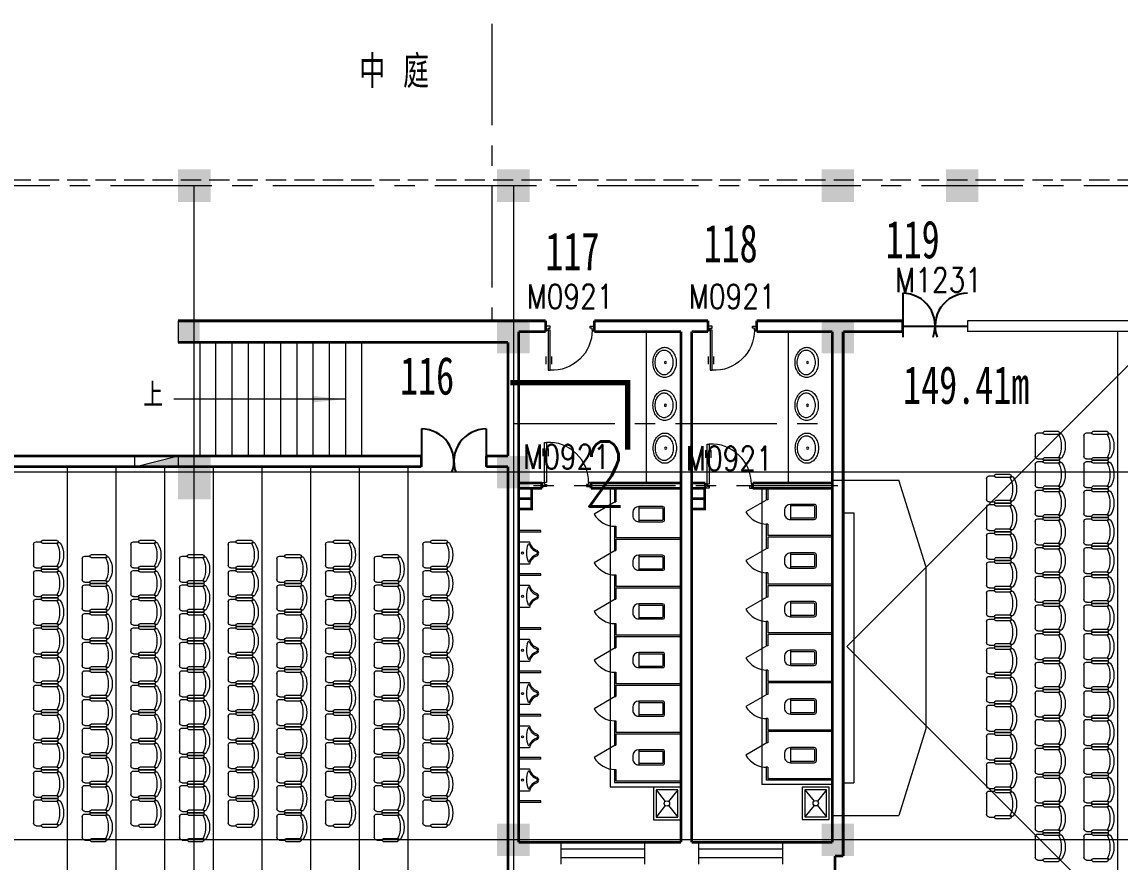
# Model space of a CAD drawing. Extents: x 2719331 to 3465925, y -270324 to -167476.
# Drawn here: x 2770897 to 2791204, y -233979 to -218437 of the extents above; entities that cross this region are included whole.
import ezdxf
from ezdxf.enums import TextEntityAlignment as Align

# ---------------------------------------------------------------- set-up
doc = ezdxf.new("R2010")
doc.units = 0
doc.header["$LTSCALE"] = 1500
doc.header["$MEASUREMENT"] = 0
doc.linetypes.add('CENTER', pattern=[2, 1.25, -0.25, 0.25, -0.25])
doc.linetypes.add('DASH', pattern=[0.35, 0.25, -0.1])
doc.layers.get('0').update_dxf_attribs({"linetype": 'CONTINUOUS', "lineweight": 0})
for name, color, linetype, lineweight in [('AXIS', 7, 'CONTINUOUS', 5), ('COLUMN', 7, 'CONTINUOUS', 5), ('DOTE', 7, 'CENTER', 5), ('LVTRY', 7, 'CONTINUOUS', 5), ('LVTRY_WINDOW', 7, 'CONTINUOUS', 5), ('P-S-TEXT', 7, 'CONTINUOUS', 5), ('PUB_DIM', 250, 'CONTINUOUS', 5), ('PUB_TEXT', 7, 'CONTINUOUS', 5), ('STAIR', 7, 'CONTINUOUS', 5), ('U型玻璃', 7, 'CONTINUOUS', 5), ('WALL', 7, 'CONTINUOUS', 5), ('WINDOW', 7, 'CONTINUOUS', 5), ('WINDOW_TEXT', 7, 'CONTINUOUS', 5), ('我的', 7, 'CONTINUOUS', 5), ('消火栓', 7, 'CONTINUOUS', 5), ('虚线', 7, 'DASH', 5), ('防火卷帘名称', 7, 'CONTINUOUS', 5)]:
    doc.layers.add(name, color=color, linetype=linetype, lineweight=lineweight)
doc.layers.add('地面', color=250, linetype='CONTINUOUS')
doc.styles.add('_SIMPLEX', font='SIMPLEX.shx', dxfattribs={"width": 0.6})
doc.styles.add('H1', font='romans.shx', dxfattribs={"width": 1.2, "bigfont": 'hztxt.shx'})
doc.styles.add('HZ4', font='SimSun.ttf', dxfattribs={"width": 0.7, "height": 700})
doc.styles.add('SIMPLEX', font='SIMPLEX.SHX', dxfattribs={"width": 0.6})
doc.styles.get("Standard").update_dxf_attribs({"font": 'SIMHEI.TTF', "height": 1.2})

# ---------------------------------------------------------------- blocks, each defined once
blk = doc.blocks.new('_ARROW')
blk.add_solid([(0, 0), (-1, 0.1), (-1, -0.1)])
blk = doc.blocks.new('_FZH')
blk.add_solid([(0.5, -0.5), (-0.5, -0.5), (0.5, 0.5), (-0.5, 0.5)])
blk = doc.blocks.new('M_C32CXI')
for p, q in [((-188, 275), (87, 275)), ((87, 225), (-188, 225)), ((212, 250), (112, 250)), ((262, 200), (262, -200)), ((-188, -225), (87, -225)), ((87, -275), (-188, -275)), ((212, -250), (112, -250))]:
    blk.add_line(p, q)
for centre, radius, start, end in [((111, 0), 426, 148.1092, 211.8908), ((-227, 210), 28.1, 338.7607, 148.1092), ((-188, 250), 25, 90, 270), ((87, 250), 25, 270, 90), ((212, 200), 50, 0, 90), ((314, 0), 552, 158.7607, 201.2393), ((-227, -210), 28.1, 211.8908, 21.2393), ((212, -200), 50, 270, 0), ((-188, -250), 25, 90, 270), ((87, -250), 25, 270, 90)]:
    blk.add_arc(centre, radius, start, end)
at = {"width": 0.8, "flags": 9}
for tag in ['XSIZE', 'YSIZE']:
    blk.add_attdef(tag, (0, 0), '', height=0.5, dxfattribs=at)
blk = doc.blocks.new('_LV6')
for p, q in [((-140, -340), (-140, -780)), ((-110, -340), (-110, -770)), ((100, -300), (-100, -300)), ((100, -330), (-100, -330)), ((110, -770), (110, -340)), ((140, -780), (140, -340)), ((140, -770), (-140, -770)), ((-30, -890), (30, -890))]:
    blk.add_line(p, q)
for centre, radius, start, end in [((-100, -340), 40, 90, 180), ((-100, -340), 10, 90, 180), ((100, -340), 40, 0, 90), ((100, -340), 10, 0, 90), ((-30, -780), 110, 180, 270), ((30, -780), 110, 270, 0)]:
    blk.add_arc(centre, radius, start, end)
blk = doc.blocks.new('_DBLK')
blk.add_line((-0.5, 0), (0, -0.866))
blk.add_arc((-0.5, 0), 1, 300, 0)
at = {"layer": 'WINDOW_TEXT', "style": 'SIMPLEX', "flags": 9}
blk.add_attdef('A', text='', height=1, dxfattribs=at).set_placement((0, 1.5), align=Align.MIDDLE)
blk = doc.blocks.new('_GCBLK')
at = {"linetype": 'DASH'}
for p, q in [((-0.5, -0.5), (-0.5, 0.5)), ((0.5, -0.5), (0.5, 0.5)), ((-0.5, 0.2), (0.5, 0.2)), ((-0.5, -0.2), (0.5, -0.2))]:
    blk.add_line(p, q, dxfattribs=at)
at = {"layer": 'WINDOW_TEXT', "style": 'SIMPLEX', "flags": 9}
blk.add_attdef('A', text='', height=1, dxfattribs=at).set_placement((0, 1.5), align=Align.MIDDLE)
blk = doc.blocks.new('_LV3')
for points in [[(280, -265, 0.12431), (260, -186, 0.105707), (198, -113, 0.086941), (110, -67, 0.077137), (0, -50, 0.077137), (-110, -67, 0.086941), (-198, -113, 0.105707), (-260, -186, 0.12431), (-280, -265, 0.12431), (-260, -344, 0.105707), (-198, -417, 0.086941), (-110, -463, 0.077137), (0, -480, 0.077137), (110, -463, 0.086941), (198, -417, 0.105707), (260, -344, 0.12431)], [(230, -275, 0.12431), (216, -220, 0.105707), (168, -163, 0.086941), (95, -125, 0.077137), (0, -110, 0.077137), (-95, -125, 0.086941), (-168, -163, 0.105707), (-216, -220, 0.12431), (-230, -275, 0.12431), (-216, -330, 0.105707), (-168, -387, 0.086941), (-95, -425, 0.077137), (0, -440, 0.077137), (95, -425, 0.086941), (168, -387, 0.105707), (216, -330, 0.12431)]]:
    blk.add_lwpolyline(points, format="xyb", close=True)
blk.add_circle((0, -250), 20)
blk = doc.blocks.new('_LV8')
for p, q in [((-205, 0), (205, 0)), ((-205, -191), (-205, 0)), ((205, 0), (205, -191))]:
    blk.add_line(p, q)
blk.add_circle((0, -60), 20)
for centre, radius, start, end in [((-243, -391), 203, 19.2639, 79.2894), ((-152, -175), 10, 114.1084, 248.1394), ((5, -526), 395, 66.6675, 114.1084), ((-243, -401), 233, 19.2639, 68.1394), ((243, -401), 233, 110.4941, 160.7361), ((243, -391), 203, 100.7106, 160.7361), ((158, -173), 10, 290.4941, 66.6675), ((0, -306), 54, 199.2639, 269.7777), ((0, -316), 24, 199.2639, 269.4998), ((0, -306), 54, 270.2223, 340.7361), ((0, -316), 24, 270.5002, 340.7361)]:
    blk.add_arc(centre, radius, start, end)
blk = doc.blocks.new('A$C68C06AB7')
at = {"layer": '消火栓'}
blk.add_hatch(color=256, dxfattribs=at).paths.add_polyline_path([(800, 200), (0, 200), (800, 0)])
blk.add_line((0, 200), (800, 0), dxfattribs=at)
blk.add_lwpolyline([(0, 200), (0, 0), (800, 0), (800, 200)], close=True, dxfattribs=at)
blk = doc.blocks.new('M_A23MCU')
for p, q in [((-0.454, 0.081), (-0.454, 0.905)), ((-0.454, 0.905), (-0.413, 0.905)), ((-0.413, 0.905), (-0.413, 0.081)), ((-0.489, 0.782), (-0.489, 0.624)), ((-0.378, 0.782), (-0.378, 0.624)), ((-0.495, -0.002), (-0.495, 0.081)), ((-0.495, 0.081), (-0.454, 0.081)), ((-0.413, 0.081), (-0.454, 0.081)), ((-0.454, 0.081), (-0.454, 0.039)), ((-0.454, 0.039), (-0.413, 0.039)), ((-0.413, 0.039), (-0.413, -0.002)), ((0.412, 0.039), (0.412, -0.002)), ((0.453, 0.039), (0.412, 0.039)), ((0.453, 0.081), (0.453, 0.039)), ((0.494, 0.081), (0.453, 0.081)), ((0.494, -0.002), (0.494, 0.081)), ((-0.413, -0.002), (-0.495, -0.002)), ((-0.495, -0.002), (-0.495, -0.002)), ((0.412, -0.002), (0.494, -0.002)), ((0.494, -0.002), (0.494, -0.002))]:
    blk.add_line(p, q)
blk.add_arc((-0.372, 0.082), 0.825, 359.9283, 92.866)
blk = doc.blocks.new('_LV12')
for p, q in [((-250, -50), (-39, -219)), ((39, -219), (250, -50)), ((-250, -450), (-39, -281)), ((39, -281), (250, -450))]:
    blk.add_line(p, q)
for points in [[(300, -500), (300, 0), (-300, 0), (-300, -500)], [(250, -450), (250, -50), (-250, -50), (-250, -450)]]:
    blk.add_lwpolyline(points, close=True)
blk.add_circle((0, -250), 50)

msp = doc.modelspace()

# ---------------------------------------------------------------- linework, layer by layer
at = {"lineweight": 25}
for p, q in [((2787184.4, -223457.3), (2787184.4, -224266.3)), ((2778284, -225966.3), (2778284, -226666.3)), ((2779484, -225966.3), (2779484, -226666.3))]:
    msp.add_line(p, q, dxfattribs=at)
for centre, start, end in [((2787184.4, -224057.3), 339.61625, 90), ((2788384.4, -224057.3), 90, 200.38375), ((2778284, -226566.3), 340.52835, 90), ((2779484, -226566.3), 90, 199.47165)]:
    msp.add_arc(centre, 600, start, end, dxfattribs=at)
at = {"layer": 'AXIS', "lineweight": 0, "const_width": 100}
msp.add_lwpolyline([(2782099.2, -226348.8), (2782099.2, -225111.4), (2779927.6, -225111.4)], dxfattribs=at)
at = {"layer": 'DOTE', "lineweight": 0}
for p, q in [((2779584.1, -176471.8), (2779584, -223966.3)), ((2825409.4, -221466.3), (2755051.3, -221466.3)), ((2779984, -225866.3), (2785984, -225866.3)), ((2785984.1, -227016.3), (2779984.1, -227016.3))]:
    msp.add_line(p, q, dxfattribs=at)
at = {"layer": 'LVTRY', "lineweight": 0}
for p, q in [((2782446.8, -226966.3), (2782446.8, -224166.3)), ((2785074.6, -226966.3), (2785074.6, -224166.3)), ((2786151.5, -229991.3), (2791976.5, -224166.3)), ((2791160.6, -235816.3), (2791160.6, -224166.3)), ((2771734, -226666.3), (2771734, -240716.6)), ((2772634, -226666.3), (2772634, -241300.6)), ((2773534, -226666.3), (2773534, -240716.6)), ((2774434, -226666.3), (2774434, -241300.6)), ((2775334, -226666.3), (2775334, -240716.6)), ((2776234, -226666.3), (2776234, -241300.6)), ((2777134, -226666.3), (2777134, -240716.6)), ((2778034, -226666.3), (2778034, -241300.6)), ((2781772.5, -227066.3), (2781772.5, -232587.1)), ((2781852.5, -227066.3), (2781852.5, -227317.1)), ((2781882.5, -227066.3), (2781882.5, -227317.1)), ((2784578.4, -227066.3), (2784578.4, -232546.3)), ((2784658.4, -227066.3), (2784658.4, -227276.3)), ((2784688.4, -227066.3), (2784688.4, -227276.3)), ((2781852.5, -227317.1), (2781882.5, -227317.1)), ((2784688.4, -227276.3), (2784658.4, -227276.3)), ((2780493.8, -227847.2), (2780093.8, -227847.2)), ((2780493.8, -227877.2), (2780493.8, -227847.2)), ((2781852.5, -227767.1), (2781882.5, -227767.1)), ((2781852.5, -227767.1), (2781852.5, -228217.1)), ((2781882.5, -227767.1), (2781882.5, -227977.1)), ((2784658.4, -227726.3), (2784658.4, -228176.3)), ((2784688.4, -227726.3), (2784658.4, -227726.3)), ((2784688.4, -227726.3), (2784688.4, -227936.3)), ((2780493.8, -227877.2), (2780093.8, -227877.2)), ((2781882.5, -227977.1), (2783082.5, -227977.1)), ((2781882.5, -228007.1), (2783082.5, -228007.1)), ((2781882.5, -228007.1), (2781882.5, -228217.1)), ((2785888.4, -227936.3), (2784688.4, -227936.3)), ((2784688.4, -227966.3), (2784688.4, -228176.3)), ((2785888.4, -227966.3), (2784688.4, -227966.3)), ((2781852.5, -228217.1), (2781882.5, -228217.1)), ((2784688.4, -228176.3), (2784658.4, -228176.3)), ((2780493.8, -228647.2), (2780093.8, -228647.2)), ((2780493.8, -228677.2), (2780493.8, -228647.2)), ((2784658.4, -228626.3), (2784658.4, -229076.3)), ((2784688.4, -228626.3), (2784658.4, -228626.3)), ((2784688.4, -228626.3), (2784688.4, -228836.3)), ((2780493.8, -228677.2), (2780093.8, -228677.2)), ((2781852.5, -228667.1), (2781852.5, -229117.1)), ((2781852.5, -228667.1), (2781882.5, -228667.1)), ((2781882.5, -228667.1), (2781882.5, -228877.1)), ((2785888.4, -228836.3), (2784688.4, -228836.3)), ((2784688.4, -228866.3), (2784688.4, -229076.3)), ((2785888.4, -228866.3), (2784688.4, -228866.3)), ((2781882.5, -228877.1), (2783082.5, -228877.1)), ((2781882.5, -228907.1), (2781882.5, -229117.1)), ((2781882.5, -228907.1), (2783082.5, -228907.1)), ((2781852.5, -229117.1), (2781882.5, -229117.1)), ((2784688.4, -229076.3), (2784658.4, -229076.3)), ((2780493.8, -229647.2), (2780093.8, -229647.2)), ((2780493.8, -229677.2), (2780093.8, -229677.2)), ((2780493.8, -229677.2), (2780493.8, -229647.2)), ((2781852.5, -229567.1), (2781882.5, -229567.1)), ((2781852.5, -229567.1), (2781852.5, -230017.1)), ((2781882.5, -229567.1), (2781882.5, -229777.1)), ((2784658.4, -229526.3), (2784658.4, -229976.3)), ((2784688.4, -229526.3), (2784658.4, -229526.3)), ((2784688.4, -229526.3), (2784688.4, -229736.3)), ((2781882.5, -229777.1), (2783082.5, -229777.1)), ((2781882.5, -229807.1), (2783082.5, -229807.1)), ((2781882.5, -229807.1), (2781882.5, -230017.1)), ((2785888.4, -229736.3), (2784688.4, -229736.3)), ((2784688.4, -229766.3), (2784688.4, -229976.3)), ((2785888.4, -229766.3), (2784688.4, -229766.3)), ((2781852.5, -230017.1), (2781882.5, -230017.1)), ((2784688.4, -229976.3), (2784658.4, -229976.3)), ((2786151.5, -229991.3), (2791976.5, -235816.3)), ((2780493.8, -230447.2), (2780093.8, -230447.2)), ((2780493.8, -230477.2), (2780093.8, -230477.2)), ((2780493.8, -230477.2), (2780493.8, -230447.2)), ((2781852.5, -230467.1), (2781882.5, -230467.1)), ((2781852.5, -230467.1), (2781852.5, -230917.1)), ((2781882.5, -230467.1), (2781882.5, -230677.1)), ((2784658.4, -230426.3), (2784658.4, -230876.3)), ((2784688.4, -230426.3), (2784658.4, -230426.3)), ((2784688.4, -230426.3), (2784688.4, -230636.3)), ((2781882.5, -230677.1), (2783082.5, -230677.1)), ((2785888.4, -230636.3), (2784688.4, -230636.3)), ((2784688.4, -230666.3), (2784688.4, -230876.3)), ((2785888.4, -230666.3), (2784688.4, -230666.3)), ((2781882.5, -230707.1), (2783082.5, -230707.1)), ((2781882.5, -230707.1), (2781882.5, -230917.1)), ((2784688.4, -230876.3), (2784658.4, -230876.3)), ((2781852.5, -230917.1), (2781882.5, -230917.1)), ((2780493.8, -231247.2), (2780093.8, -231247.2)), ((2780493.8, -231277.2), (2780093.8, -231277.2)), ((2780493.8, -231277.2), (2780493.8, -231247.2)), ((2781852.5, -231367.1), (2781882.5, -231367.1)), ((2781852.5, -231367.1), (2781852.5, -231817.1)), ((2781882.5, -231367.1), (2781882.5, -231577.1)), ((2784658.4, -231326.3), (2784658.4, -231776.3)), ((2784688.4, -231326.3), (2784658.4, -231326.3)), ((2784688.4, -231326.3), (2784688.4, -231536.3)), ((2781882.5, -231577.1), (2783082.5, -231577.1)), ((2781882.5, -231607.1), (2783082.5, -231607.1)), ((2781882.5, -231607.1), (2781882.5, -231817.1)), ((2785888.4, -231536.3), (2784688.4, -231536.3)), ((2784688.4, -231566.3), (2784688.4, -231776.3)), ((2785888.4, -231566.3), (2784688.4, -231566.3)), ((2781852.5, -231817.1), (2781882.5, -231817.1)), ((2784688.4, -231776.3), (2784658.4, -231776.3)), ((2780493.8, -232047.2), (2780093.8, -232047.2)), ((2780493.8, -232077.2), (2780093.8, -232077.2)), ((2780493.8, -232077.2), (2780493.8, -232047.2)), ((2781852.5, -232267.1), (2781882.5, -232267.1)), ((2781852.5, -232267.1), (2781852.5, -232507.1)), ((2781882.5, -232267.1), (2781882.5, -232477.1)), ((2784658.4, -232226.3), (2784658.4, -232466.3)), ((2784688.4, -232226.3), (2784658.4, -232226.3)), ((2784688.4, -232226.3), (2784688.4, -232436.3)), ((2781852.5, -232507.1), (2783082.5, -232507.1)), ((2781882.5, -232477.1), (2783082.5, -232477.1)), ((2785888.4, -232466.3), (2784658.4, -232466.3)), ((2785888.4, -232436.3), (2784688.4, -232436.3)), ((2781772.5, -232587.1), (2783082.5, -232587.1)), ((2785888.4, -232546.3), (2784578.4, -232546.3)), ((2780493.8, -232847.2), (2780093.8, -232847.2)), ((2780493.8, -232877.2), (2780093.8, -232877.2)), ((2780493.8, -232877.2), (2780493.8, -232847.2))]:
    msp.add_line(p, q, dxfattribs=at)
at = {"layer": 'LVTRY', "lineweight": 0, "const_width": 50}
msp.add_lwpolyline([(2780511.4, -227066.3), (2780084, -227066.3)], dxfattribs=at)
at = {"layer": 'PUB_DIM', "lineweight": 0}
msp.add_lwpolyline([(2776873.2, -225416.3), (2773706.3, -225416.3)], dxfattribs=at)
at = {"layer": 'STAIR', "lineweight": 0}
for p, q in [((2774184, -224366.3), (2774184, -226466.3)), ((2774484, -226466.3), (2774484, -224366.3)), ((2774784, -226466.3), (2774784, -224366.3)), ((2775084, -226466.3), (2775084, -224366.3)), ((2775384, -226466.3), (2775384, -224366.3)), ((2775684, -226466.3), (2775684, -224366.3)), ((2775984, -226466.3), (2775984, -224366.3)), ((2776284, -226466.3), (2776284, -224366.3)), ((2776584, -226466.3), (2776584, -224366.3)), ((2776884, -226466.3), (2776884, -224366.3)), ((2777184, -226466.3), (2777184, -224366.3))]:
    msp.add_line(p, q, dxfattribs=at)
at = {"layer": 'U型玻璃', "lineweight": 0}
for p, q in [((2788384.4, -223966.3), (2788384.4, -224166.3)), ((2792184, -223966.3), (2788384.4, -223966.3)), ((2792184, -224166.3), (2788384.4, -224166.3))]:
    msp.add_line(p, q, dxfattribs=at)
at = {"layer": 'WALL', "lineweight": 0}
for p, q in [((2773784, -223966.3), (2773784, -224366.3)), ((2785884.1, -226916.3), (2787113.9, -226916.3)), ((2787613.9, -228502.9), (2787113.9, -226916.3)), ((2786084.1, -227516.3), (2786284.1, -227516.3)), ((2786284.1, -227516.3), (2786284.1, -232516.3)), ((2787613.9, -228502.9), (2787613.9, -231516.3)), ((2787613.9, -231516.3), (2787113.9, -233116.3)), ((2786084, -232516.3), (2786284.1, -232516.3)), ((2785884.1, -233116.3), (2787113.9, -233116.3))]:
    msp.add_line(p, q, dxfattribs=at)
at = {"layer": 'WALL', "lineweight": 0, "const_width": 50}
for points in [[(2780584.1, -223966.3), (2773784, -223966.3)], [(2780584.1, -223966.3), (2780584.1, -224166.3)], [(2781484.1, -223966.3), (2781484.1, -224166.3)], [(2783084, -223966.3), (2781484.1, -223966.3)], [(2783584, -223966.3), (2783084, -223966.3)], [(2783584, -224166.3), (2783584, -223966.3)], [(2784484, -224166.3), (2784484, -223966.3)], [(2786084, -223966.3), (2784484, -223966.3)], [(2787184.4, -223966.3), (2785884, -223966.3)], [(2787184.4, -223966.3), (2787184.4, -224166.3)], [(2780584.1, -224166.3), (2780084, -224166.3)], [(2780084, -224166.3), (2780084, -228466.4)], [(2783084, -224166.3), (2781484.1, -224166.3)], [(2783084, -228936.3), (2783084, -224166.3)], [(2783284, -233616.3), (2783284, -224166.3)], [(2783584, -224166.3), (2783284, -224166.3)], [(2785884, -224166.3), (2784484, -224166.3)], [(2785884, -233616.3), (2785884, -224166.3)], [(2786084, -233866.3), (2786084, -224166.3)], [(2787184.4, -224166.3), (2786084, -224166.3)], [(2779884, -224366.3), (2773784, -224366.3)], [(2779884, -224366.3), (2779884, -226466.3)], [(2778284, -226466.3), (2763284, -226466.3)], [(2778284, -226466.3), (2778284, -226666.3)], [(2779484, -226466.3), (2779484, -226666.3)], [(2779884, -226466.3), (2779484, -226466.3)], [(2778284, -226666.3), (2763284, -226666.3)], [(2779884, -226666.3), (2779484, -226666.3)], [(2779884, -226666.3), (2779884, -241616.3)], [(2780084, -226966.3), (2780511.4, -226966.3)], [(2780084, -227066.3), (2780324, -227066.3), (2780324, -227446.3), (2780084, -227446.3), (2780084, -227066.3)], [(2780084, -227066.3), (2780511.4, -227066.3)], [(2780511.4, -227066.3), (2780084, -227066.3)], [(2780511.4, -227066.3), (2780511.4, -226966.3)], [(2781417.7, -226966.3), (2783084, -226966.3)], [(2781417.7, -226966.3), (2781417.7, -227066.3)], [(2781417.7, -227066.3), (2783084, -227066.3)], [(2783284, -226966.3), (2783533.2, -226966.3)], [(2783284, -227066.3), (2783524, -227066.3), (2783524, -227446.3), (2783284, -227446.3), (2783284, -227066.3)], [(2783284, -227066.3), (2783533.2, -227066.3)], [(2783533.2, -226966.3), (2783533.2, -227066.3)], [(2784407.5, -226966.3), (2785884, -226966.3)], [(2784407.5, -227066.3), (2784407.5, -226966.3)], [(2784407.5, -227066.3), (2785884, -227066.3)], [(2780084, -227256.3), (2780324, -227256.3)], [(2783284, -227256.3), (2783524, -227256.3)], [(2780084, -228466.4), (2780084, -233616.3)], [(2783084, -233616.3), (2783084, -228936.3)], [(2783084, -233616.3), (2780084, -233616.3)], [(2785884, -233616.3), (2783284, -233616.3)], [(2785934, -233866.3), (2786084, -233866.3)], [(2785934, -233866.3), (2785934, -235816.3)]]:
    msp.add_lwpolyline(points, dxfattribs=at)
at = {"layer": '我的', "lineweight": 0}
for p, q in [((2774084.1, -247775.7), (2774084.1, -221466.3)), ((2779984.1, -221466.3), (2779984.1, -247775.7)), ((2825504.7, -226766.3), (2749051.3, -226766.3)), ((2825404.7, -233566.3), (2749051.3, -233566.3))]:
    msp.add_line(p, q, dxfattribs=at)
at = {"layer": '我的', "lineweight": 25}
msp.add_line((2787184.4, -224066.3), (2788384.4, -224066.3), dxfattribs=at)
at = {"layer": '虚线', "lineweight": 0}
msp.add_line((2794684, -221366.3), (2767184, -221366.3), dxfattribs=at)

# ---------------------------------------------------------------- block references
at = {"layer": 'COLUMN', "lineweight": 0, "rotation": 359.9999999999999}
for p, xscale, yscale, zscale in [((2774084, -221466.3), 600, 600, 600), ((2779984, -221466.3), 600, 600, 600), ((2785984, -221466.3), 600, 600, 600), ((2773984, -224166.3), 400, 400, 400), ((2779984, -224266.3), 600, 600, 600), ((2785984, -224266.3), 600, 600, 600), ((2774084, -226866.3), 600, 800, 600), ((2779984, -226766.3), 600, 600, 600), ((2779984, -233566.3), 600, 600, 600), ((2785984, -233566.3), 600, 600, 600)]:
    msp.add_blockref('_FZH', p, dxfattribs=dict(at, xscale=xscale, yscale=yscale, zscale=zscale))
at = {"layer": 'COLUMN', "lineweight": 0, "xscale": 600, "yscale": 600, "zscale": 600}
msp.add_blockref('_FZH', (2788284, -221466.3), dxfattribs=at)
at = {"layer": 'LVTRY', "lineweight": 0, "xscale": -1, "rotation": 270.000000000045}
for p in [(2783046.8, -224736.2), (2785674.6, -224736.2), (2783046.8, -225529), (2785674.6, -225529), (2783051.1, -226321.8), (2785678.9, -226321.8)]:
    msp.add_blockref('_LV3', p, dxfattribs=at)
at = {"layer": 'LVTRY', "lineweight": 0, "xscale": -0.9636363636363636, "yscale": 0.9636363636363636, "zscale": 0.9636363636363636, "rotation": 359.9999999998619}
for p in [(2789887.6, -226281.3), (2790787.6, -226281.3), (2789887.6, -226811.3), (2790787.6, -226811.3), (2788987.6, -227076.3), (2789887.6, -227341.3), (2790787.6, -227341.3), (2788987.6, -227606.3), (2789887.6, -227871.3), (2790787.6, -227871.3), (2771362.2, -228296.3), (2773162.2, -228296.3), (2774962.2, -228296.3), (2776762.2, -228296.3), (2778562.2, -228296.3), (2788987.6, -228136.3), (2789887.6, -228401.3), (2790787.6, -228401.3), (2772262.2, -228561.3), (2774062.2, -228561.3), (2775862.2, -228561.3), (2777662.2, -228561.3), (2788987.6, -228666.3), (2771362.2, -228826.3), (2773162.2, -228826.3), (2774962.2, -228826.3), (2776762.2, -228826.3), (2778562.2, -228826.3), (2789887.6, -228931.3), (2790787.6, -228931.3), (2772262.2, -229091.3), (2774062.2, -229091.3), (2775862.2, -229091.3), (2777662.2, -229091.3), (2788987.6, -229196.3), (2771362.2, -229356.3), (2773162.2, -229356.3), (2774962.2, -229356.3), (2776762.2, -229356.3), (2778562.2, -229356.3), (2789887.6, -229461.3), (2790787.6, -229461.3), (2772262.2, -229621.3), (2774062.2, -229621.3), (2775862.2, -229621.3), (2777662.2, -229621.3), (2788987.6, -229726.3), (2771362.2, -229886.3), (2773162.2, -229886.3), (2774962.2, -229886.3), (2776762.2, -229886.3), (2778562.2, -229886.3), (2789887.6, -229991.3), (2790787.6, -229991.3), (2772262.2, -230151.3), (2774062.2, -230151.3), (2775862.2, -230151.3), (2777662.2, -230151.3), (2788987.6, -230256.3), (2771362.2, -230416.3), (2773162.2, -230416.3), (2774962.2, -230416.3), (2776762.2, -230416.3), (2778562.2, -230416.3), (2789887.6, -230521.3), (2790787.6, -230521.3), (2772262.2, -230681.3), (2774062.2, -230681.3), (2775862.2, -230681.3), (2777662.2, -230681.3), (2771362.2, -230946.3), (2773162.2, -230946.3), (2774962.2, -230946.3), (2776762.2, -230946.3), (2778562.2, -230946.3), (2788987.6, -230786.3), (2789887.6, -231051.3), (2790787.6, -231051.3), (2772262.2, -231211.3), (2774062.2, -231211.3), (2775862.2, -231211.3), (2777662.2, -231211.3), (2788987.6, -231316.3), (2771362.2, -231476.3), (2773162.2, -231476.3), (2774962.2, -231476.3), (2776762.2, -231476.3), (2778562.2, -231476.3), (2772262.2, -231741.3), (2774062.2, -231741.3), (2775862.2, -231741.3), (2777662.2, -231741.3), (2789887.6, -231581.3), (2790787.6, -231581.3), (2788987.6, -231846.3), (2771362.2, -232006.3), (2773162.2, -232006.3), (2774962.2, -232006.3), (2776762.2, -232006.3), (2778562.2, -232006.3), (2789887.6, -232111.3), (2790787.6, -232111.3), (2772262.2, -232271.3), (2774062.2, -232271.3), (2775862.2, -232271.3), (2777662.2, -232271.3), (2788987.6, -232376.3), (2771362.2, -232536.3), (2773162.2, -232536.3), (2774962.2, -232536.3), (2776762.2, -232536.3), (2778562.2, -232536.3), (2789887.6, -232641.3), (2790787.6, -232641.3), (2772262.2, -232801.3), (2774062.2, -232801.3), (2775862.2, -232801.3), (2777662.2, -232801.3), (2788987.6, -232906.3), (2771362.2, -233066.3), (2773162.2, -233066.3), (2774962.2, -233066.3), (2776762.2, -233066.3), (2778562.2, -233066.3), (2789887.6, -233171.3), (2790787.6, -233171.3), (2772262.2, -233331.3), (2774062.2, -233331.3), (2775862.2, -233331.3), (2777662.2, -233331.3), (2789887.6, -233701.3), (2790787.6, -233701.3)]:
    msp.add_blockref('M_C32CXI', p, dxfattribs=at)
at = {"layer": 'LVTRY', "lineweight": 0}
for name, p, rotation in [('_LV6', (2783082.5, -227542.1), 269.999999999916), ('_LV6', (2785888.4, -227501.3), 269.9999999998707), ('_LV8', (2780093.8, -228262.2), 90.00000000000512), ('_LV6', (2783082.5, -228442.1), 269.999999999916), ('_LV6', (2785888.4, -228401.3), 269.9999999998707), ('_LV8', (2780093.8, -229062.2), 90.00000000000512), ('_LV6', (2783082.5, -229342.1), 269.999999999916), ('_LV6', (2785888.4, -229301.3), 269.9999999998707), ('_LV8', (2780093.8, -230062.2), 90.00000000000512), ('_LV6', (2785888.4, -230201.3), 269.9999999998707), ('_LV6', (2783082.5, -230242.1), 269.999999999916), ('_LV8', (2780093.8, -230862.2), 90.00000000000512), ('_LV6', (2783082.5, -231142.1), 269.999999999916), ('_LV6', (2785888.4, -231101.3), 269.9999999998707), ('_LV8', (2780093.8, -231662.2), 90.00000000000512), ('_LV6', (2783082.5, -232042.1), 269.999999999916), ('_LV6', (2785888.4, -232001.3), 269.9999999998707), ('_LV8', (2780093.8, -232462.2), 90.00000000000512), ('_LV12', (2783073.5, -232895.6), 270.000000000114), ('_LV12', (2785826.4, -232890.9), 270.000000000114)]:
    msp.add_blockref(name, p, dxfattribs=dict(at, rotation=rotation))
at = {"layer": 'LVTRY_WINDOW', "lineweight": 0, "xscale": 450, "yscale": 450, "zscale": 450}
for p, rotation in [((2781867.5, -227542.1), 269.9999999999164), ((2784673.4, -227501.3), 269.9999999998711), ((2781867.5, -228442.1), 269.9999999999164), ((2784673.4, -228401.3), 269.9999999998711), ((2781867.5, -229342.1), 269.9999999999164), ((2784673.4, -229301.3), 269.9999999998711), ((2781867.5, -230242.1), 269.9999999999164), ((2784673.4, -230201.3), 269.9999999998711), ((2784673.4, -231101.3), 269.9999999998711), ((2781867.5, -231142.1), 269.9999999999164), ((2781867.5, -232042.1), 269.9999999999164), ((2784673.4, -232001.3), 269.9999999998711)]:
    msp.add_blockref('_DBLK', p, dxfattribs=dict(at, rotation=rotation))
at = {"layer": 'PUB_DIM', "lineweight": 0, "xscale": 600, "yscale": 600, "zscale": 600}
msp.add_blockref('_ARROW', (2776873.2, -225416.3), dxfattribs=at)
at = {"layer": 'WINDOW', "lineweight": 0}
ref = msp.add_blockref('M_A23MCU', (2781034.1, -224066.3), dxfattribs=dict(at, xscale=900, yscale=-900, zscale=900))
ref.add_attrib('A', 'M0921', dxfattribs={"layer": 'WINDOW_TEXT', "height": 450, "style": '_SIMPLEX', "width": 0.8, "flags": 8}).set_placement((2781034.1, -223516.3), align=Align.MIDDLE)
ref = msp.add_blockref('M_A23MCU', (2784034, -224066.3), dxfattribs=dict(at, xscale=900, yscale=-900, zscale=900))
ref.add_attrib('A', 'M0921', dxfattribs={"layer": 'WINDOW_TEXT', "height": 450, "style": '_SIMPLEX', "width": 0.8, "flags": 8}).set_placement((2784034, -223516.3), align=Align.MIDDLE)
ref = msp.add_blockref('M_A23MCU', (2780968.6, -227029.8), dxfattribs=dict(at, xscale=900, yscale=900, zscale=900))
ref.add_attrib('A', 'M0921', dxfattribs={"layer": 'WINDOW_TEXT', "height": 450, "style": '_SIMPLEX', "width": 0.8, "flags": 8}).set_placement((2780968.6, -226479.8), align=Align.MIDDLE)
ref = msp.add_blockref('M_A23MCU', (2783979, -227061.9), dxfattribs=dict(at, xscale=900, yscale=900, zscale=900))
ref.add_attrib('A', 'M0921', dxfattribs={"layer": 'WINDOW_TEXT', "height": 450, "style": '_SIMPLEX', "width": 0.8, "flags": 8}).set_placement((2783979, -226511.9), align=Align.MIDDLE)
ref = msp.add_blockref('_GCBLK', (2781634.4, -233816.3), dxfattribs=dict(at, xscale=-1550, yscale=399.9991050362877, zscale=1550, rotation=180))
ref.add_attrib('A', 'GC1606', dxfattribs={"layer": 'WINDOW_TEXT', "height": 450, "style": '_SIMPLEX', "width": 0.8, "flags": 8}).set_placement((2781634.4, -234466.3), align=Align.MIDDLE)
ref = msp.add_blockref('_GCBLK', (2784184.4, -233816.3), dxfattribs=dict(at, xscale=-1550, yscale=399.9991050362877, zscale=1550, rotation=180))
ref.add_attrib('A', 'GC1606', dxfattribs={"layer": 'WINDOW_TEXT', "height": 450, "style": '_SIMPLEX', "width": 0.8, "flags": 8}).set_placement((2784184.4, -234466.3), align=Align.MIDDLE)
at = {"layer": '消火栓', "lineweight": 0, "xscale": -1, "rotation": 180}
msp.add_blockref('A$C68C06AB7', (2772984, -226466.3), dxfattribs=at)

# ---------------------------------------------------------------- texts
at = {"layer": 'AXIS', "lineweight": 0, "style": 'H1', "width": 0.8}
msp.add_text('2', height=1200, rotation=360, dxfattribs=at).set_placement((2781267.9, -227399.2))
at = {"layer": 'P-S-TEXT', "lineweight": 0, "style": 'H1', "width": 0.8}
msp.add_text('上', height=450, rotation=360, dxfattribs=at).set_placement((2773142.6, -225561.4))
at = {"layer": 'PUB_TEXT', "lineweight": 0, "style": 'H1', "width": 0.8}
msp.add_text('中 庭', height=600, dxfattribs=at).set_placement((2777135.9, -219657.2))
at = {"layer": '地面', "lineweight": 25, "char_height": 700, "attachment_point": 1, "style": 'HZ4'}
for s, insert, width in [('{\\C0;119}', (2786868.1, -222109.9), 2451.47), ('{\\C0;117}', (2780575.9, -222329.2), 2451.47), ('{\\C0;118}', (2783502.5, -222183), 2451.47), ('{\\C0;116}', (2777888.8, -224631), 2451.47), ('{\\C3;149.41m}', (2787193.1, -224802.9), 2376.81)]:
    msp.add_mtext(s, dxfattribs=dict(at, insert=insert, width=width))
at = {"layer": '防火卷帘名称', "lineweight": 0, "style": '_SIMPLEX', "width": 0.8}
msp.add_text('M1231', height=450, dxfattribs=at).set_placement((2787046.6, -223433.8))

doc.saveas('drawing.dxf')
